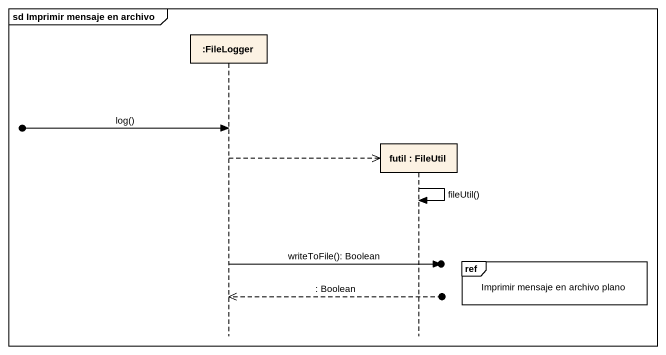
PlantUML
@startuml
mainframe sd Imprimir mensaje en archivo
hide footbox
participant ":FileLogger" as FileLogger
participant "futil : FileUtil" as futil

[o-> FileLogger : log()
FileLogger -->> futil **
futil -> futil : fileUtil()
ref over futil : Imprimir mensaje en archivo plano
FileLogger ->o] : writeToFile(): Boolean
FileLogger <<--o] : : Boolean
@enduml
